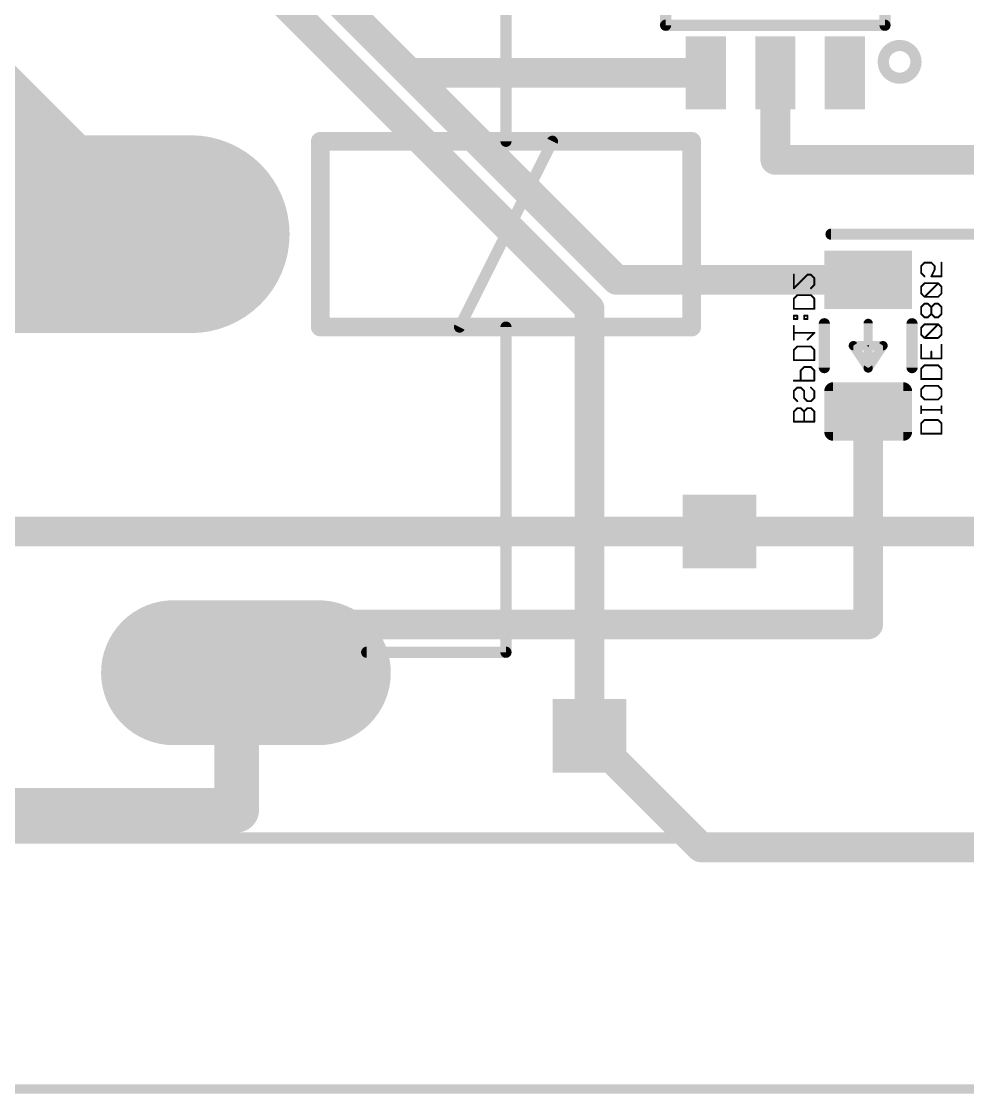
# Model space of a CAD drawing. Extents: x 0 to 107, y 0 to 139.
# Drawn here: x 74.27 to 87.21, y 33.97 to 48.63 of the extents above; entities that cross this region are included whole.
import ezdxf

# ---------------------------------------------------------------- set-up
doc = ezdxf.new("R2010")
doc.units = 0
for name, color, linetype in [('1', 14, 'CONTINUOUS'), ('16', 174, 'CONTINUOUS'), ('17', 94, 'CONTINUOUS'), ('18', 94, 'CONTINUOUS'), ('21', 250, 'CONTINUOUS'), ('22', 250, 'CONTINUOUS'), ('24', 178, 'CONTINUOUS'), ('26', 250, 'CONTINUOUS'), ('28', 250, 'CONTINUOUS')]:
    doc.layers.add(name, color=color, linetype=linetype)

# ---------------------------------------------------------------- blocks, each defined once
blk = doc.blocks.new('RECT')
blk.add_solid([(-0.5, -0.5), (0.5, -0.5), (-0.5, 0.5), (0.5, 0.5)])
blk = doc.blocks.new('RECT128000X192000R30')
at = {"const_width": 0.12}
blk.add_lwpolyline([(0.34, -0.48), (0.34, 0.48, 0.4142), (0.28, 0.54), (-0.28, 0.54, 0.4142), (-0.34, 0.48), (-0.34, -0.48, 0.4142), (-0.28, -0.54), (0.28, -0.54, 0.4142)], format="xyb", close=True, dxfattribs=at)
blk.add_solid([(-0.3054, -0.5054), (0.3054, -0.5054), (-0.3054, 0.5054), (0.3054, 0.5054)])
blk = doc.blocks.new('LONGP100')
at = {"const_width": 1}
blk.add_lwpolyline([(-0.5, 0), (0.5, 0)], dxfattribs=at)
at = {"const_width": 0.5}
for points in [[(-0.5, 0.25, 1), (-0.5, -0.25)], [(0.5, -0.25, 1), (0.5, 0.25)]]:
    blk.add_lwpolyline(points, format="xyb", dxfattribs=at)
blk = doc.blocks.new('SQUAREV')
blk.add_solid([(-0.5, -0.5), (0.5, -0.5), (-0.5, 0.5), (0.5, 0.5)])

msp = doc.modelspace()

# ---------------------------------------------------------------- linework, layer by layer
at = {"layer": '1', "const_width": 0.4064}
for points in [[(82.042, 44.704), (77.216, 49.53)], [(82.042, 38.862), (82.042, 44.704)], [(87.884, 41.656), (83.82, 41.656)]]:
    msp.add_lwpolyline(points, dxfattribs=at)
at = {"layer": '1', "const_width": 0.2032}
for points in [[(82.1436, 44.704, 1), (81.9404, 44.704)], [(81.9702, 44.6322, 1), (82.1138, 44.7758)], [(83.82, 41.7576, 1), (83.82, 41.5544)], [(81.9404, 38.862, 1), (82.1436, 38.862)]]:
    msp.add_lwpolyline(points, format="xyb", dxfattribs=at)
at = {"layer": '16'}
for points, const_width in [([(68.5292, 52.4256), (75.2348, 45.72)], 1.778), ([(79.582, 47.926), (77.47, 50.038)], 0.4064), ([(83.632, 47.926), (79.582, 47.926)], 0.4064), ([(82.412, 45.096), (79.582, 47.926)], 0.4064), ([(84.582, 47.926), (84.582, 46.736)], 0.4064), ([(84.582, 46.736), (88.646, 46.736)], 0.4064), ([(85.852, 45.096), (82.412, 45.096)], 0.4064), ([(85.852, 43.296), (85.852, 40.386)], 0.4064), ([(83.82, 41.656), (72.782, 41.656)], 0.4064), ([(85.852, 40.386), (77.343, 40.386)], 0.4064), ([(77.343, 40.386), (77.343, 39.7256)], 0.4064), ([(77.343, 39.7256), (77.216, 39.7256)], 0.6096), ([(77.216, 39.7256), (77.216, 37.846)], 0.6096), ([(83.566, 37.338), (82.042, 38.862)], 0.4064), ([(77.216, 37.846), (68.834, 37.846)], 0.6096), ([(91.186, 37.338), (83.566, 37.338)], 0.4064)]:
    msp.add_lwpolyline(points, dxfattribs=dict(at, const_width=const_width))
for points, const_width in [([(79.582, 48.0276, 1), (79.582, 47.8244)], 0.2032), ([(79.6538, 47.9978, 1), (79.5102, 47.8542)], 0.2032), ([(79.5102, 47.8542, 1), (79.6538, 47.9978)], 0.2032), ([(83.632, 47.8244, 1), (83.632, 48.0276)], 0.2032), ([(84.6836, 47.926, 1), (84.4804, 47.926)], 0.2032), ([(84.582, 46.8376, 1), (84.582, 46.6344)], 0.2032), ([(84.4804, 46.736, 1), (84.6836, 46.736)], 0.2032), ([(74.9205, 45.4057, 1), (75.5491, 46.0343)], 0.889), ([(82.412, 45.1976, 1), (82.412, 44.9944)], 0.2032), ([(85.852, 44.9944, 1), (85.852, 45.1976)], 0.2032), ([(82.3402, 45.0242, 1), (82.4838, 45.1678)], 0.2032), ([(85.9536, 43.296, 1), (85.7504, 43.296)], 0.2032), ([(83.82, 41.5544, 1), (83.82, 41.7576)], 0.2032), ([(77.343, 40.4876, 1), (77.343, 40.2844)], 0.2032), ([(77.4446, 40.386, 1), (77.2414, 40.386)], 0.2032), ([(85.7504, 40.386, 1), (85.9536, 40.386)], 0.2032), ([(85.852, 40.2844, 1), (85.852, 40.4876)], 0.2032), ([(77.216, 39.878, 1), (77.216, 39.5732)], 0.3048), ([(77.3684, 39.7256, 1), (77.0636, 39.7256)], 0.3048), ([(77.343, 39.5732, 1), (77.343, 39.878)], 0.3048), ([(77.2414, 39.7256, 1), (77.4446, 39.7256)], 0.2032), ([(82.1138, 38.9338, 1), (81.9702, 38.7902)], 0.2032), ([(77.216, 37.6936, 1), (77.216, 37.9984)], 0.3048), ([(77.0636, 37.846, 1), (77.3684, 37.846)], 0.3048), ([(83.566, 37.4396, 1), (83.566, 37.2364)], 0.2032), ([(83.4942, 37.2662, 1), (83.6378, 37.4098)], 0.2032)]:
    msp.add_lwpolyline(points, format="xyb", dxfattribs=dict(at, const_width=const_width))
at = {"layer": '21'}
for points, const_width in [([(80.899, 46.99), (80.899, 51.435)], 0.1524), ([(78.359, 46.99), (78.359, 44.45)], 0.254), ([(80.899, 46.99), (78.359, 46.99)], 0.254), ([(80.264, 44.45), (81.534, 46.99)], 0.1524), ([(81.534, 46.99), (80.899, 46.99)], 0.254), ([(83.439, 46.99), (81.534, 46.99)], 0.254), ([(83.439, 44.45), (83.439, 46.99)], 0.254), ([(85.344, 45.72), (87.884, 45.72)], 0.1524), ([(78.359, 44.45), (80.264, 44.45)], 0.254), ([(80.264, 44.45), (80.899, 44.45)], 0.254), ([(80.899, 44.45), (83.439, 44.45)], 0.254), ([(80.899, 40.005), (80.899, 44.45)], 0.1524), ([(80.899, 40.005), (78.994, 40.005)], 0.1524), ([(73.152, 37.465), (93.726, 37.465)], 0.1524)]:
    msp.add_lwpolyline(points, dxfattribs=dict(at, const_width=const_width))
for points, const_width in [([(78.4225, 46.99, 1), (78.2955, 46.99)], 0.127), ([(78.359, 47.0535, 1), (78.359, 46.9265)], 0.127), ([(80.899, 47.0535, 1), (80.899, 46.9265)], 0.127), ([(80.899, 46.9265, 1), (80.899, 47.0535)], 0.127), ([(81.534, 47.0535, 1), (81.534, 46.9265)], 0.127), ([(81.5681, 46.973, 1), (81.4999, 47.007)], 0.0762), ([(81.534, 46.9265, 1), (81.534, 47.0535)], 0.127), ([(83.5025, 46.99, 1), (83.3755, 46.99)], 0.127), ([(83.439, 46.9265, 1), (83.439, 47.0535)], 0.127), ([(80.8609, 46.99, 1), (80.9371, 46.99)], 0.0762), ([(85.344, 45.7581, 1), (85.344, 45.6819)], 0.0762), ([(78.359, 44.5135, 1), (78.359, 44.3865)], 0.127), ([(80.264, 44.5135, 1), (80.264, 44.3865)], 0.127), ([(80.264, 44.3865, 1), (80.264, 44.5135)], 0.127), ([(80.899, 44.5135, 1), (80.899, 44.3865)], 0.127), ([(80.899, 44.3865, 1), (80.899, 44.5135)], 0.127), ([(83.439, 44.3865, 1), (83.439, 44.5135)], 0.127), ([(78.2955, 44.45, 1), (78.4225, 44.45)], 0.127), ([(80.2299, 44.467, 1), (80.2981, 44.433)], 0.0762), ([(80.9371, 44.45, 1), (80.8609, 44.45)], 0.0762), ([(83.3755, 44.45, 1), (83.5025, 44.45)], 0.127), ([(78.994, 40.0431, 1), (78.994, 39.9669)], 0.0762), ([(80.8609, 40.005, 1), (80.9371, 40.005)], 0.0762), ([(80.899, 39.9669, 1), (80.899, 40.0431)], 0.0762)]:
    msp.add_lwpolyline(points, format="xyb", dxfattribs=dict(at, const_width=const_width))
at = {"layer": '22'}
for points, const_width in [([(83.082, 49.976), (83.082, 48.576)], 0.1524), ([(86.082, 48.576), (86.082, 49.976)], 0.1524), ([(83.082, 48.576), (86.082, 48.576)], 0.1524), ([(85.252, 44.496), (85.252, 43.896)], 0.1524), ([(85.852, 44.5008), (85.852, 43.8912)], 0.127), ([(86.452, 44.496), (86.452, 43.896)], 0.1524), ([(86.0552, 44.196), (85.6488, 44.196)], 0.127), ([(85.6488, 44.196), (85.852, 43.8912)], 0.127), ([(85.852, 43.8912), (86.0552, 44.196)], 0.127), ([(93.0783, 34.036), (46.1137, 34.036)], 0.127)]:
    msp.add_lwpolyline(points, dxfattribs=dict(at, const_width=const_width))
for points, const_width in [([(83.082, 48.6141, 1), (83.082, 48.5379)], 0.0762), ([(83.0439, 48.576, 1), (83.1201, 48.576)], 0.0762), ([(86.0439, 48.576, 1), (86.1201, 48.576)], 0.0762), ([(86.082, 48.5379, 1), (86.082, 48.6141)], 0.0762), ([(86.282, 47.8524, 1), (86.282, 48.2996, 1), (86.282, 47.8524)], 0.1524), ([(85.2901, 44.496, 1), (85.2139, 44.496)], 0.0762), ([(85.8838, 44.5008, 1), (85.8203, 44.5008)], 0.0635), ([(86.4901, 44.496, 1), (86.4139, 44.496)], 0.0762), ([(85.6488, 44.2278, 1), (85.6488, 44.1643)], 0.0635), ([(85.6752, 44.2136, 1), (85.6224, 44.1784)], 0.0635), ([(86.0816, 44.1784, 1), (86.0288, 44.2136)], 0.0635), ([(86.0552, 44.1643, 1), (86.0552, 44.2278)], 0.0635), ([(85.2139, 43.896, 1), (85.2901, 43.896)], 0.0762), ([(85.8256, 43.9088, 1), (85.8784, 43.8736)], 0.0635), ([(85.8203, 43.8912, 1), (85.8838, 43.8912)], 0.0635), ([(85.8256, 43.8736, 1), (85.8784, 43.9088)], 0.0635), ([(86.4139, 43.896, 1), (86.4901, 43.896)], 0.0762)]:
    msp.add_lwpolyline(points, format="xyb", dxfattribs=dict(at, const_width=const_width))
at = {"layer": '24'}
msp.add_point((85.852, 44.196), dxfattribs=at)
at = {"layer": '26', "const_width": 0.0254}
for points in [[(84.836, 45.1669), (84.836, 44.9805)], [(84.836, 44.9805), (85.0224, 45.1669)], [(85.0224, 45.1669), (85.069, 45.1669)], [(85.069, 45.1669), (85.1156, 45.1203)], [(85.1156, 45.0271), (85.069, 44.9805)], [(85.1156, 45.1203), (85.1156, 45.0271)], [(84.836, 44.8396), (84.8826, 44.8863)], [(84.836, 44.6998), (84.836, 44.8396)], [(84.8826, 44.8863), (85.069, 44.8863)], [(85.069, 44.8863), (85.1156, 44.8396)], [(85.1156, 44.8396), (85.1156, 44.6998)], [(85.1156, 44.6998), (84.836, 44.6998)], [(84.8826, 44.6061), (84.836, 44.6061)], [(84.836, 44.6061), (84.836, 44.5595)], [(84.836, 44.5595), (84.8826, 44.5595)], [(84.8826, 44.5595), (84.8826, 44.6061)], [(85.0224, 44.6061), (84.9758, 44.6061)], [(84.9758, 44.6061), (84.9758, 44.5595)], [(84.9758, 44.5595), (85.0224, 44.5595)], [(85.0224, 44.5595), (85.0224, 44.6061)], [(84.836, 44.2789), (84.836, 44.4653)], [(85.1156, 44.3721), (84.836, 44.3721)], [(85.0224, 44.2789), (85.1156, 44.3721)], [(84.836, 44.138), (84.8826, 44.1846)], [(84.836, 43.9982), (84.836, 44.138)], [(84.8826, 44.1846), (85.069, 44.1846)], [(85.069, 44.1846), (85.1156, 44.138)], [(85.1156, 44.138), (85.1156, 43.9982)], [(85.1156, 43.9982), (84.836, 43.9982)], [(84.9758, 43.904), (84.9292, 43.8574)], [(84.9292, 43.8574), (84.9292, 43.7175)], [(85.069, 43.904), (84.9758, 43.904)], [(85.1156, 43.8574), (85.069, 43.904)], [(85.1156, 43.7175), (85.1156, 43.8574)], [(84.836, 43.7175), (85.1156, 43.7175)], [(84.8826, 43.6233), (84.836, 43.5767)], [(84.836, 43.5767), (84.836, 43.4835)], [(84.9292, 43.6233), (84.8826, 43.6233)], [(84.9758, 43.5767), (84.9292, 43.6233)], [(84.9758, 43.4835), (84.9758, 43.5767)], [(85.069, 43.6233), (85.1156, 43.5767)], [(85.1156, 43.5767), (85.1156, 43.4835)], [(84.836, 43.4835), (84.8826, 43.4369)], [(85.0224, 43.4369), (84.9758, 43.4835)], [(85.069, 43.4369), (85.0224, 43.4369)], [(85.1156, 43.4835), (85.069, 43.4369)], [(84.8826, 43.3427), (84.836, 43.2961)], [(84.836, 43.2961), (84.836, 43.1562)], [(84.9292, 43.3427), (84.8826, 43.3427)], [(84.9758, 43.2961), (84.9292, 43.3427)], [(85.0224, 43.3427), (84.9758, 43.2961)], [(84.9758, 43.1562), (84.9758, 43.2961)], [(85.069, 43.3427), (85.0224, 43.3427)], [(85.1156, 43.2961), (85.069, 43.3427)], [(85.1156, 43.1562), (85.1156, 43.2961)], [(84.836, 43.1562), (85.1156, 43.1562)]]:
    msp.add_lwpolyline(points, dxfattribs=at)
at = {"layer": '26', "const_width": 0.0127}
for points in [[(84.8423, 45.1669, 1), (84.8297, 45.1669)], [(85.0224, 45.1733, 1), (85.0224, 45.1606)], [(85.0269, 45.1624, 1), (85.0179, 45.1714)], [(85.0735, 45.1714, 1), (85.0645, 45.1624)], [(85.069, 45.1606, 1), (85.069, 45.1733)], [(85.122, 45.1203, 1), (85.1093, 45.1203)], [(85.1093, 45.0271, 1), (85.122, 45.0271)], [(85.1111, 45.1158, 1), (85.1201, 45.1248)], [(85.1201, 45.0226, 1), (85.1111, 45.0316)], [(84.8315, 44.985, 1), (84.8405, 44.976)], [(84.8315, 44.8441, 1), (84.8405, 44.8352)], [(84.8297, 44.9805, 1), (84.8423, 44.9805)], [(84.8423, 44.8396, 1), (84.8297, 44.8396)], [(84.8826, 44.8926, 1), (84.8826, 44.8799)], [(84.8871, 44.8818, 1), (84.8781, 44.8907)], [(85.0645, 44.985, 1), (85.0735, 44.976)], [(85.0735, 44.8907, 1), (85.0645, 44.8818)], [(85.069, 44.8799, 1), (85.069, 44.8926)], [(85.122, 44.8396, 1), (85.1093, 44.8396)], [(85.1111, 44.8352, 1), (85.1201, 44.8441)], [(84.836, 44.7062, 1), (84.836, 44.6935)], [(84.8297, 44.6998, 1), (84.8423, 44.6998)], [(85.1093, 44.6998, 1), (85.122, 44.6998)], [(85.1156, 44.6935, 1), (85.1156, 44.7062)], [(84.836, 44.6125, 1), (84.836, 44.5998)], [(84.836, 44.5659, 1), (84.836, 44.5532)], [(84.8423, 44.6061, 1), (84.8297, 44.6061)], [(84.8297, 44.5595, 1), (84.8423, 44.5595)], [(84.889, 44.6061, 1), (84.8763, 44.6061)], [(84.8763, 44.5595, 1), (84.889, 44.5595)], [(84.8826, 44.5998, 1), (84.8826, 44.6125)], [(84.8826, 44.5532, 1), (84.8826, 44.5659)], [(84.9758, 44.6125, 1), (84.9758, 44.5998)], [(84.9758, 44.5659, 1), (84.9758, 44.5532)], [(84.9822, 44.6061, 1), (84.9695, 44.6061)], [(84.9695, 44.5595, 1), (84.9822, 44.5595)], [(85.0288, 44.6061, 1), (85.0161, 44.6061)], [(85.0161, 44.5595, 1), (85.0288, 44.5595)], [(85.0224, 44.5998, 1), (85.0224, 44.6125)], [(85.0224, 44.5532, 1), (85.0224, 44.5659)], [(84.8423, 44.4653, 1), (84.8297, 44.4653)], [(84.836, 44.3784, 1), (84.836, 44.3657)], [(84.8297, 44.2789, 1), (84.8423, 44.2789)], [(85.0179, 44.2833, 1), (85.0269, 44.2744)], [(85.1201, 44.3676, 1), (85.1111, 44.3766)], [(85.1156, 44.3657, 1), (85.1156, 44.3784)], [(84.8315, 44.1425, 1), (84.8405, 44.1335)], [(84.8423, 44.138, 1), (84.8297, 44.138)], [(84.8826, 44.191, 1), (84.8826, 44.1783)], [(84.8871, 44.1801, 1), (84.8781, 44.1891)], [(85.0735, 44.1891, 1), (85.0645, 44.1801)], [(85.069, 44.1783, 1), (85.069, 44.191)], [(85.122, 44.138, 1), (85.1093, 44.138)], [(85.1111, 44.1335, 1), (85.1201, 44.1425)], [(84.836, 44.0046, 1), (84.836, 43.9919)], [(84.8297, 43.9982, 1), (84.8423, 43.9982)], [(85.1093, 43.9982, 1), (85.122, 43.9982)], [(85.1156, 43.9919, 1), (85.1156, 44.0046)], [(84.9247, 43.8619, 1), (84.9337, 43.8529)], [(84.9356, 43.8574, 1), (84.9229, 43.8574)], [(84.9758, 43.9103, 1), (84.9758, 43.8976)], [(84.9803, 43.8995, 1), (84.9713, 43.9085)], [(85.0735, 43.9085, 1), (85.0645, 43.8995)], [(85.069, 43.8976, 1), (85.069, 43.9103)], [(85.122, 43.8574, 1), (85.1093, 43.8574)], [(85.1111, 43.8529, 1), (85.1201, 43.8619)], [(84.836, 43.7239, 1), (84.836, 43.7112)], [(84.9229, 43.7175, 1), (84.9356, 43.7175)], [(85.1093, 43.7175, 1), (85.122, 43.7175)], [(85.1156, 43.7112, 1), (85.1156, 43.7239)], [(84.8315, 43.5812, 1), (84.8405, 43.5722)], [(84.8423, 43.5767, 1), (84.8297, 43.5767)], [(84.8826, 43.6297, 1), (84.8826, 43.617)], [(84.8871, 43.6188, 1), (84.8781, 43.6278)], [(84.9337, 43.6278, 1), (84.9247, 43.6188)], [(84.9292, 43.617, 1), (84.9292, 43.6297)], [(84.9822, 43.5767, 1), (84.9695, 43.5767)], [(84.9713, 43.5722, 1), (84.9803, 43.5812)], [(85.0735, 43.6278, 1), (85.0645, 43.6188)], [(85.122, 43.5767, 1), (85.1093, 43.5767)], [(85.1111, 43.5722, 1), (85.1201, 43.5812)], [(84.8405, 43.488, 1), (84.8315, 43.479)], [(84.8297, 43.4835, 1), (84.8423, 43.4835)], [(84.8781, 43.4324, 1), (84.8871, 43.4414)], [(84.9803, 43.488, 1), (84.9713, 43.479)], [(84.9695, 43.4835, 1), (84.9822, 43.4835)], [(85.0224, 43.4432, 1), (85.0224, 43.4305)], [(85.0179, 43.4324, 1), (85.0269, 43.4414)], [(85.0645, 43.4414, 1), (85.0735, 43.4324)], [(85.069, 43.4305, 1), (85.069, 43.4432)], [(85.1093, 43.4835, 1), (85.122, 43.4835)], [(85.1201, 43.479, 1), (85.1111, 43.488)], [(84.8315, 43.3005, 1), (84.8405, 43.2916)], [(84.8423, 43.2961, 1), (84.8297, 43.2961)], [(84.8826, 43.349, 1), (84.8826, 43.3363)], [(84.8871, 43.3382, 1), (84.8781, 43.3472)], [(84.9337, 43.3472, 1), (84.9247, 43.3382)], [(84.9292, 43.3363, 1), (84.9292, 43.349)], [(84.9713, 43.3005, 1), (84.9803, 43.2916)], [(84.9822, 43.2961, 1), (84.9695, 43.2961)], [(84.9713, 43.2916, 1), (84.9803, 43.3005)], [(85.0224, 43.349, 1), (85.0224, 43.3363)], [(85.0269, 43.3382, 1), (85.0179, 43.3472)], [(85.0735, 43.3472, 1), (85.0645, 43.3382)], [(85.069, 43.3363, 1), (85.069, 43.349)], [(85.122, 43.2961, 1), (85.1093, 43.2961)], [(85.1111, 43.2916, 1), (85.1201, 43.3005)], [(84.836, 43.1626, 1), (84.836, 43.1499)], [(84.8297, 43.1562, 1), (84.8423, 43.1562)], [(84.9695, 43.1562, 1), (84.9822, 43.1562)], [(85.1093, 43.1562, 1), (85.122, 43.1562)], [(85.1156, 43.1499, 1), (85.1156, 43.1626)]]:
    msp.add_lwpolyline(points, format="xyb", dxfattribs=at)
at = {"layer": '28', "const_width": 0.0254}
for points in [[(86.6225, 45.3306), (86.5759, 45.284)], [(86.5759, 45.284), (86.5759, 45.1908)], [(86.7157, 45.3306), (86.6225, 45.3306)], [(86.7623, 45.284), (86.7157, 45.3306)], [(86.7623, 45.2374), (86.7623, 45.284)], [(86.8555, 45.3306), (86.8555, 45.1442)], [(86.5759, 45.1908), (86.6225, 45.1442)], [(86.7157, 45.1442), (86.7623, 45.2374)], [(86.8555, 45.1442), (86.7157, 45.1442)], [(86.6225, 45.05), (86.5759, 45.0034)], [(86.5759, 45.0034), (86.5759, 44.9102)], [(86.8089, 45.05), (86.6225, 45.05)], [(86.6225, 44.8635), (86.8089, 45.05)], [(86.8555, 45.0034), (86.8089, 45.05)], [(86.8555, 44.9102), (86.8555, 45.0034)], [(86.5759, 44.9102), (86.6225, 44.8635)], [(86.6225, 44.8635), (86.8089, 44.8635)], [(86.8089, 44.8635), (86.8555, 44.9102)], [(86.6225, 44.7693), (86.5759, 44.7227)], [(86.5759, 44.7227), (86.5759, 44.6295)], [(86.6691, 44.7693), (86.6225, 44.7693)], [(86.7157, 44.7227), (86.6691, 44.7693)], [(86.7623, 44.7693), (86.7157, 44.7227)], [(86.7157, 44.6295), (86.7157, 44.7227)], [(86.8089, 44.7693), (86.7623, 44.7693)], [(86.8555, 44.7227), (86.8089, 44.7693)], [(86.8555, 44.6295), (86.8555, 44.7227)], [(86.5759, 44.6295), (86.6225, 44.5829)], [(86.6225, 44.5829), (86.6691, 44.5829)], [(86.6691, 44.5829), (86.7157, 44.6295)], [(86.7157, 44.6295), (86.7623, 44.5829)], [(86.7623, 44.5829), (86.8089, 44.5829)], [(86.8089, 44.5829), (86.8555, 44.6295)], [(86.6225, 44.4887), (86.5759, 44.4421)], [(86.5759, 44.4421), (86.5759, 44.3488)], [(86.8089, 44.4887), (86.6225, 44.4887)], [(86.6225, 44.3022), (86.8089, 44.4887)], [(86.8555, 44.4421), (86.8089, 44.4887)], [(86.8555, 44.3488), (86.8555, 44.4421)], [(86.5759, 44.3488), (86.6225, 44.3022)], [(86.6225, 44.3022), (86.8089, 44.3022)], [(86.8089, 44.3022), (86.8555, 44.3488)], [(86.5759, 44.0216), (86.5759, 44.208)], [(86.7157, 44.0216), (86.7157, 44.1148)], [(86.8555, 44.208), (86.8555, 44.0216)], [(86.8555, 44.0216), (86.5759, 44.0216)], [(86.5759, 43.8808), (86.6225, 43.9274)], [(86.5759, 43.7409), (86.5759, 43.8808)], [(86.6225, 43.9274), (86.8089, 43.9274)], [(86.8089, 43.9274), (86.8555, 43.8808)], [(86.8555, 43.8808), (86.8555, 43.7409)], [(86.8555, 43.7409), (86.5759, 43.7409)], [(86.5759, 43.6001), (86.6225, 43.6467)], [(86.5759, 43.5069), (86.5759, 43.6001)], [(86.6225, 43.6467), (86.8089, 43.6467)], [(86.8089, 43.6467), (86.8555, 43.6001)], [(86.8555, 43.6001), (86.8555, 43.5069)], [(86.6225, 43.4603), (86.5759, 43.5069)], [(86.8089, 43.4603), (86.6225, 43.4603)], [(86.8555, 43.5069), (86.8089, 43.4603)], [(86.5759, 43.2732), (86.5759, 43.3664)], [(86.5759, 43.3198), (86.8555, 43.3198)], [(86.8555, 43.2732), (86.8555, 43.3664)], [(86.5759, 43.1323), (86.6225, 43.179)], [(86.5759, 42.9925), (86.5759, 43.1323)], [(86.6225, 43.179), (86.8089, 43.179)], [(86.8089, 43.179), (86.8555, 43.1323)], [(86.8555, 43.1323), (86.8555, 42.9925)], [(86.8555, 42.9925), (86.5759, 42.9925)]]:
    msp.add_lwpolyline(points, dxfattribs=at)
at = {"layer": '28', "const_width": 0.0127}
for points in [[(86.5714, 45.2885, 1), (86.5804, 45.2795)], [(86.5823, 45.284, 1), (86.5696, 45.284)], [(86.6225, 45.337, 1), (86.6225, 45.3243)], [(86.627, 45.3261, 1), (86.618, 45.3351)], [(86.7202, 45.3351, 1), (86.7112, 45.3261)], [(86.7157, 45.3243, 1), (86.7157, 45.337)], [(86.7687, 45.284, 1), (86.756, 45.284)], [(86.7578, 45.2795, 1), (86.7668, 45.2885)], [(86.8619, 45.3306, 1), (86.8492, 45.3306)], [(86.5804, 45.1953, 1), (86.5714, 45.1863)], [(86.5696, 45.1908, 1), (86.5823, 45.1908)], [(86.618, 45.1397, 1), (86.627, 45.1487)], [(86.7157, 45.1506, 1), (86.7157, 45.1379)], [(86.71, 45.147, 1), (86.7214, 45.1414)], [(86.756, 45.2374, 1), (86.7687, 45.2374)], [(86.768, 45.2346, 1), (86.7566, 45.2403)], [(86.8492, 45.1442, 1), (86.8619, 45.1442)], [(86.8555, 45.1379, 1), (86.8555, 45.1506)], [(86.5714, 45.0079, 1), (86.5804, 44.9989)], [(86.5823, 45.0034, 1), (86.5696, 45.0034)], [(86.6225, 45.0563, 1), (86.6225, 45.0436)], [(86.627, 45.0455, 1), (86.618, 45.0545)], [(86.8134, 45.0545, 1), (86.8044, 45.0455)], [(86.8134, 45.0455, 1), (86.8044, 45.0545)], [(86.8089, 45.0436, 1), (86.8089, 45.0563)], [(86.8619, 45.0034, 1), (86.8492, 45.0034)], [(86.851, 44.9989, 1), (86.86, 45.0079)], [(86.5804, 44.9146, 1), (86.5714, 44.9057)], [(86.5696, 44.9102, 1), (86.5823, 44.9102)], [(86.6225, 44.8699, 1), (86.6225, 44.8572)], [(86.618, 44.868, 1), (86.627, 44.8591)], [(86.618, 44.8591, 1), (86.627, 44.868)], [(86.8044, 44.868, 1), (86.8134, 44.8591)], [(86.8089, 44.8572, 1), (86.8089, 44.8699)], [(86.8492, 44.9102, 1), (86.8619, 44.9102)], [(86.86, 44.9057, 1), (86.851, 44.9146)], [(86.5714, 44.7272, 1), (86.5804, 44.7182)], [(86.5823, 44.7227, 1), (86.5696, 44.7227)], [(86.6225, 44.7757, 1), (86.6225, 44.763)], [(86.627, 44.7648, 1), (86.618, 44.7738)], [(86.6736, 44.7738, 1), (86.6646, 44.7648)], [(86.6691, 44.763, 1), (86.6691, 44.7757)], [(86.7112, 44.7272, 1), (86.7202, 44.7182)], [(86.7221, 44.7227, 1), (86.7094, 44.7227)], [(86.7112, 44.7182, 1), (86.7202, 44.7272)], [(86.7623, 44.7757, 1), (86.7623, 44.763)], [(86.7668, 44.7648, 1), (86.7578, 44.7738)], [(86.8134, 44.7738, 1), (86.8044, 44.7648)], [(86.8089, 44.763, 1), (86.8089, 44.7757)], [(86.8619, 44.7227, 1), (86.8492, 44.7227)], [(86.851, 44.7182, 1), (86.86, 44.7272)], [(86.5804, 44.634, 1), (86.5714, 44.625)], [(86.5696, 44.6295, 1), (86.5823, 44.6295)], [(86.6225, 44.5892, 1), (86.6225, 44.5765)], [(86.618, 44.5784, 1), (86.627, 44.5874)], [(86.6646, 44.5874, 1), (86.6736, 44.5784)], [(86.6691, 44.5765, 1), (86.6691, 44.5892)], [(86.7202, 44.634, 1), (86.7112, 44.625)], [(86.7094, 44.6295, 1), (86.7221, 44.6295)], [(86.7202, 44.625, 1), (86.7112, 44.634)], [(86.7623, 44.5892, 1), (86.7623, 44.5765)], [(86.7578, 44.5784, 1), (86.7668, 44.5874)], [(86.8044, 44.5874, 1), (86.8134, 44.5784)], [(86.8089, 44.5765, 1), (86.8089, 44.5892)], [(86.8492, 44.6295, 1), (86.8619, 44.6295)], [(86.86, 44.625, 1), (86.851, 44.634)], [(86.5714, 44.4465, 1), (86.5804, 44.4376)], [(86.5823, 44.4421, 1), (86.5696, 44.4421)], [(86.6225, 44.495, 1), (86.6225, 44.4823)], [(86.627, 44.4842, 1), (86.618, 44.4932)], [(86.8134, 44.4932, 1), (86.8044, 44.4842)], [(86.8134, 44.4842, 1), (86.8044, 44.4932)], [(86.8089, 44.4823, 1), (86.8089, 44.495)], [(86.8619, 44.4421, 1), (86.8492, 44.4421)], [(86.851, 44.4376, 1), (86.86, 44.4465)], [(86.5804, 44.3533, 1), (86.5714, 44.3444)], [(86.5696, 44.3488, 1), (86.5823, 44.3488)], [(86.6225, 44.3086, 1), (86.6225, 44.2959)], [(86.618, 44.3067, 1), (86.627, 44.2978)], [(86.618, 44.2978, 1), (86.627, 44.3067)], [(86.8044, 44.3067, 1), (86.8134, 44.2978)], [(86.8089, 44.2959, 1), (86.8089, 44.3086)], [(86.8492, 44.3488, 1), (86.8619, 44.3488)], [(86.86, 44.3444, 1), (86.851, 44.3533)], [(86.5823, 44.208, 1), (86.5696, 44.208)], [(86.7221, 44.1148, 1), (86.7094, 44.1148)], [(86.8619, 44.208, 1), (86.8492, 44.208)], [(86.5759, 44.0279, 1), (86.5759, 44.0152)], [(86.5696, 44.0216, 1), (86.5823, 44.0216)], [(86.7094, 44.0216, 1), (86.7221, 44.0216)], [(86.8492, 44.0216, 1), (86.8619, 44.0216)], [(86.8555, 44.0152, 1), (86.8555, 44.0279)], [(86.5714, 43.8852, 1), (86.5804, 43.8763)], [(86.5823, 43.8808, 1), (86.5696, 43.8808)], [(86.6225, 43.9337, 1), (86.6225, 43.921)], [(86.627, 43.9229, 1), (86.618, 43.9318)], [(86.8134, 43.9318, 1), (86.8044, 43.9229)], [(86.8089, 43.921, 1), (86.8089, 43.9337)], [(86.8619, 43.8808, 1), (86.8492, 43.8808)], [(86.851, 43.8763, 1), (86.86, 43.8852)], [(86.5759, 43.7473, 1), (86.5759, 43.7346)], [(86.5696, 43.7409, 1), (86.5823, 43.7409)], [(86.8492, 43.7409, 1), (86.8619, 43.7409)], [(86.8555, 43.7346, 1), (86.8555, 43.7473)], [(86.5714, 43.6046, 1), (86.5804, 43.5956)], [(86.5823, 43.6001, 1), (86.5696, 43.6001)], [(86.6225, 43.6531, 1), (86.6225, 43.6404)], [(86.627, 43.6422, 1), (86.618, 43.6512)], [(86.8134, 43.6512, 1), (86.8044, 43.6422)], [(86.8089, 43.6404, 1), (86.8089, 43.6531)], [(86.8619, 43.6001, 1), (86.8492, 43.6001)], [(86.851, 43.5956, 1), (86.86, 43.6046)], [(86.5804, 43.5114, 1), (86.5714, 43.5024)], [(86.5696, 43.5069, 1), (86.5823, 43.5069)], [(86.6225, 43.4666, 1), (86.6225, 43.4539)], [(86.618, 43.4558, 1), (86.627, 43.4648)], [(86.8044, 43.4648, 1), (86.8134, 43.4558)], [(86.8089, 43.4539, 1), (86.8089, 43.4666)], [(86.8492, 43.5069, 1), (86.8619, 43.5069)], [(86.86, 43.5024, 1), (86.851, 43.5114)], [(86.5759, 43.3261, 1), (86.5759, 43.3134)], [(86.5823, 43.3664, 1), (86.5696, 43.3664)], [(86.5696, 43.2732, 1), (86.5823, 43.2732)], [(86.8619, 43.3664, 1), (86.8492, 43.3664)], [(86.8492, 43.2732, 1), (86.8619, 43.2732)], [(86.8555, 43.3134, 1), (86.8555, 43.3261)], [(86.5714, 43.1368, 1), (86.5804, 43.1279)], [(86.5823, 43.1323, 1), (86.5696, 43.1323)], [(86.6225, 43.1853, 1), (86.6225, 43.1726)], [(86.627, 43.1745, 1), (86.618, 43.1834)], [(86.8134, 43.1834, 1), (86.8044, 43.1745)], [(86.8089, 43.1726, 1), (86.8089, 43.1853)], [(86.8619, 43.1323, 1), (86.8492, 43.1323)], [(86.851, 43.1279, 1), (86.86, 43.1368)], [(86.5759, 42.9989, 1), (86.5759, 42.9862)], [(86.5696, 42.9925, 1), (86.5823, 42.9925)], [(86.8492, 42.9925, 1), (86.8619, 42.9925)], [(86.8555, 42.9862, 1), (86.8555, 42.9989)]]:
    msp.add_lwpolyline(points, format="xyb", dxfattribs=at)

# ---------------------------------------------------------------- block references
at = {"layer": '16', "yscale": 0.55, "rotation": 90}
for p in [(83.632, 47.926), (84.582, 47.926), (85.532, 47.926)]:
    msp.add_blockref('RECT', p, dxfattribs=at)
at = {"layer": '16', "xscale": 0.8, "yscale": 1.2, "rotation": 270}
msp.add_blockref('RECT', (85.852, 45.096), dxfattribs=at)
at = {"layer": '16', "rotation": 270}
msp.add_blockref('RECT128000X192000R30', (85.852, 43.296), dxfattribs=at)
at = {"layer": '17'}
for p, xscale, yscale in [((75.2348, 45.72), 2.7051, 2.7051), ((75.2348, 45.72), 2.7051, 2.7051), ((77.343, 39.7256), 1.9812, 1.9812), ((77.343, 39.7256), 1.9812, 1.9812)]:
    msp.add_blockref('LONGP100', p, dxfattribs=dict(at, xscale=xscale, yscale=yscale))
at = {"layer": '18', "xscale": 1.0064, "yscale": 1.0064}
for p in [(83.82, 41.656), (83.82, 41.656), (82.042, 38.862), (82.042, 38.862)]:
    msp.add_blockref('SQUAREV', p, dxfattribs=at)

doc.saveas('drawing.dxf')
